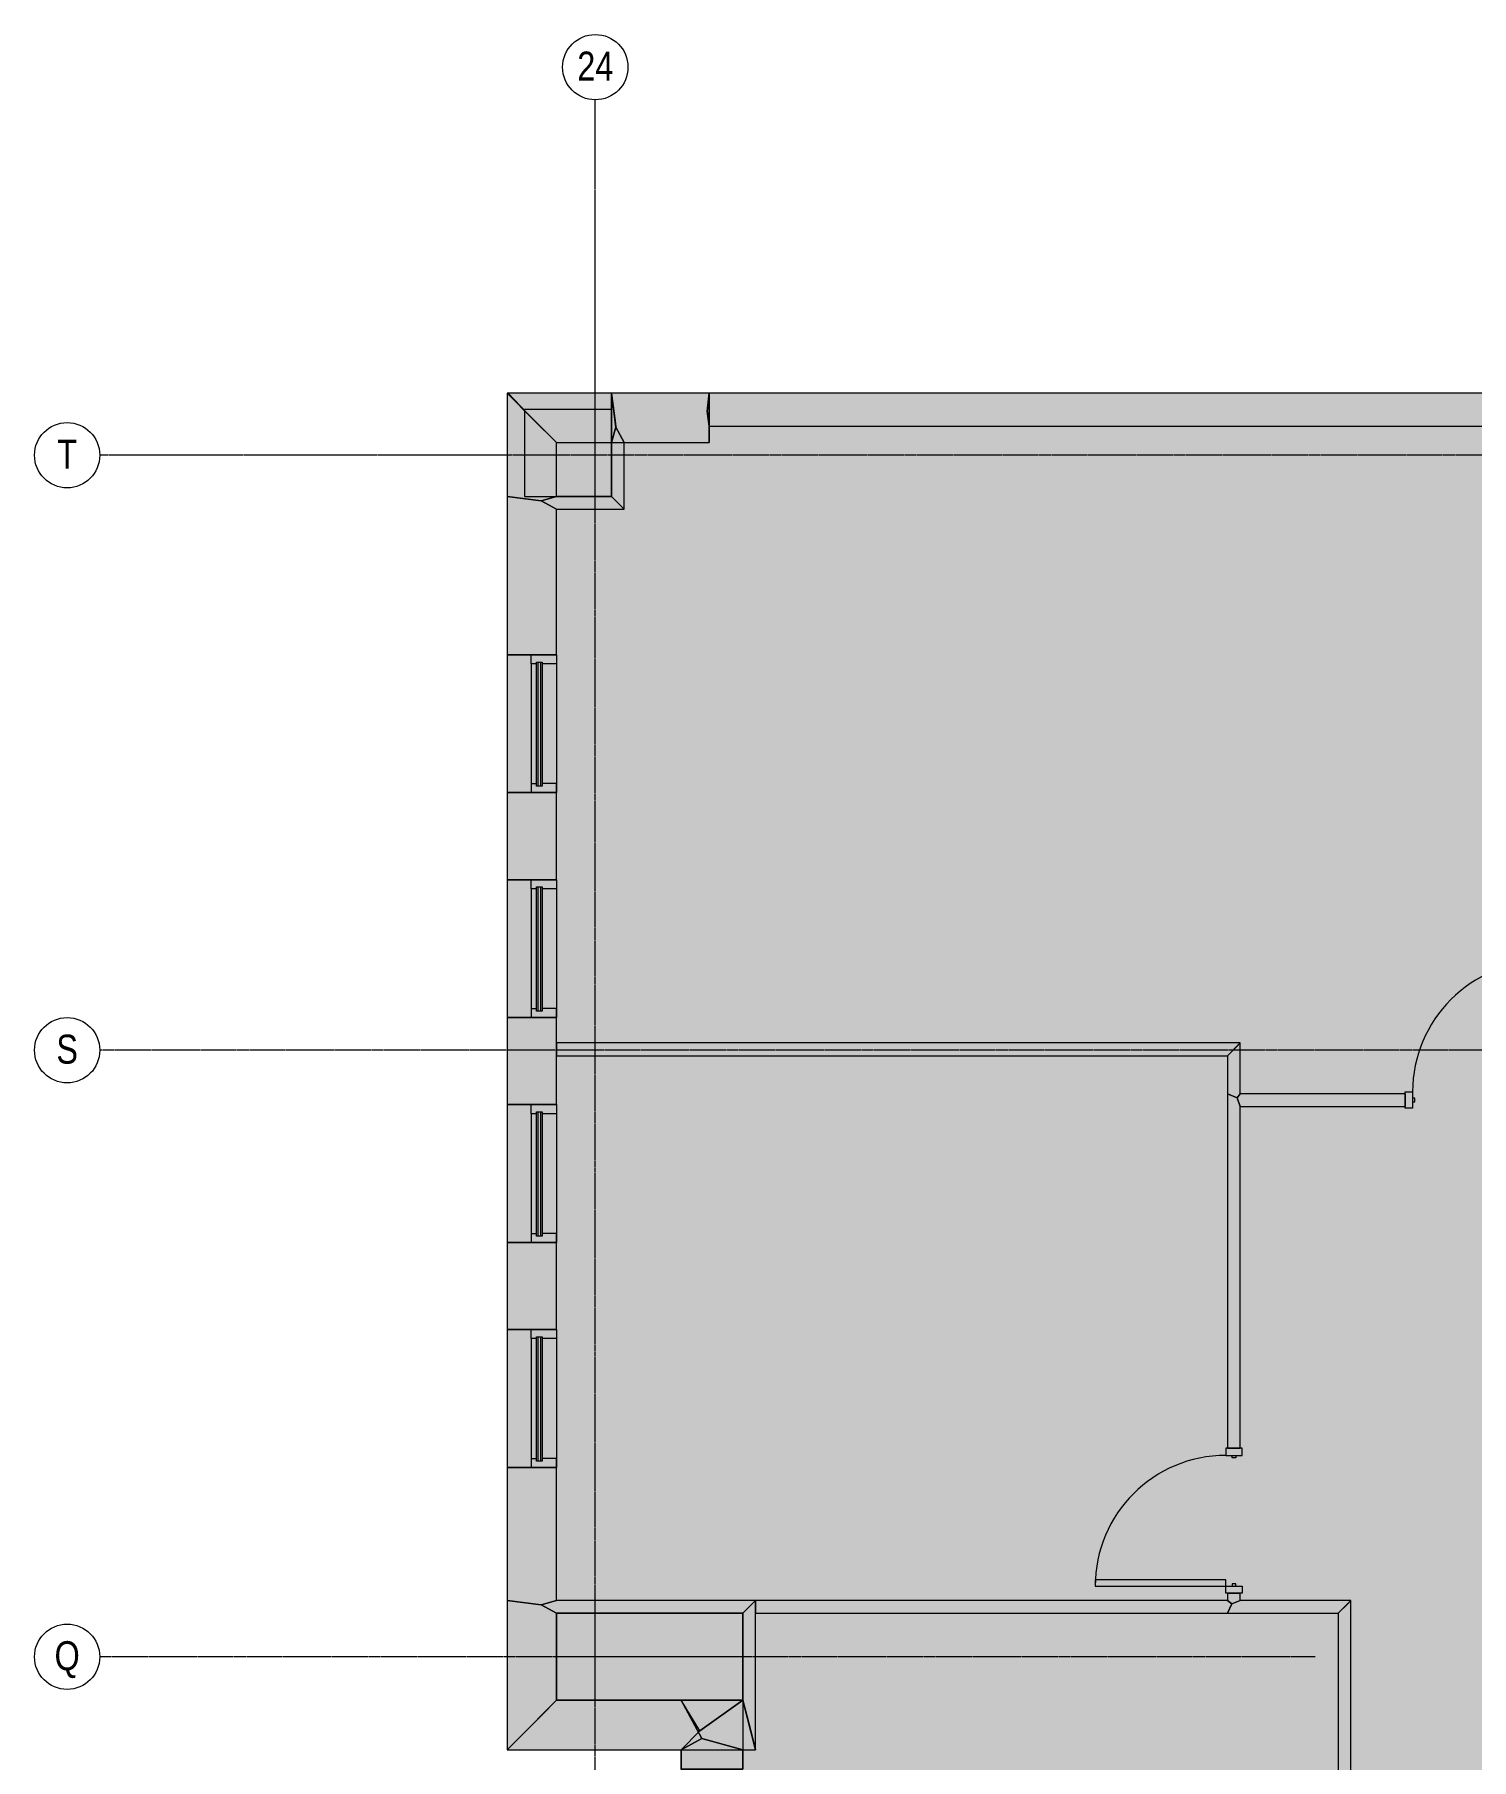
# Model space of a CAD drawing. Header units: inches. Extents: x -4451 to 2809, y -40 to 2719.
# Drawn here: x -3743.6 to -3347.4, y 1883.6 to 2359 of the extents above; entities that cross this region are included whole.
import ezdxf

# ---------------------------------------------------------------- set-up
doc = ezdxf.new("R2010")
doc.units = ezdxf.units.IN
doc.header["$MEASUREMENT"] = 0
doc.linetypes.add('IMPORT-CENTER2', pattern=[1.6875, 1.125, -0.1875, 0.1875, -0.1875])
doc.linetypes.add('IMPORT-CENTER2 _2_', pattern=[1.125, 0.75, -0.125, 0.125, -0.125])
for name, color, linetype, lineweight in [('7th Floor_dwg', 8, 'Continuous', 9), ('A-Bldg-Patt', 7, 'Continuous', 9), ('A-DETL-GENF', 92, 'Continuous', 9), ('A-DETL-THIN', 151, 'Continuous', 9), ('A-Door-Exst', 7, 'Continuous', 9), ('A-Glaz-Bldg', 7, 'Continuous', 9), ('A-Grid', 7, 'IMPORT-CENTER2', 9), ('A-Grid-Iden', 7, 'Continuous', 9), ('A-Wall-Bldg', 7, 'Continuous', 9), ('A-Wall-Exst', 7, 'Continuous', 9), ('A-WALL-PATT', 111, 'Continuous', 18), ('core model_dwg', 8, 'Continuous', 9)]:
    doc.layers.add(name, color=color, linetype=linetype, lineweight=lineweight)
doc.styles.add('Arial', font='arial.ttf', dxfattribs={"width": 0.8, "height": 8})

# ---------------------------------------------------------------- blocks, each defined once
blk = doc.blocks.new('7th Floor_dwg_24_SQ_COLUMN-6970070-Level 07 DEMOLITION PLAN')
at = {"layer": 'A-Bldg-Patt'}
blk.add_hatch(color=256, dxfattribs=at).paths.add_polyline_path([(12, 12), (-12, 12), (-12, -12), (12, -12)], flags=0)
at = {"layer": 'A-Wall-Bldg', "flags": 128}
blk.add_lwpolyline([(-12, -12), (12, -12), (12, 12), (-12, 12)], close=True, dxfattribs=at)
blk = doc.blocks.new('7th Floor_dwg-6970059-Level 07 DEMOLITION PLAN')
at = {"layer": 'A-Bldg-Patt'}
blk.add_hatch(color=256, dxfattribs=at).paths.add_polyline_path([(-3548.29, 1899.9), (-3548.29, 1923.9), (-3599.66, 1923.9), (-3599.66, 1899.9), (-3565.29, 1899.9)], flags=0)
at = {"layer": 'A-Door-Exst', "flags": 128}
for points in [[(-3363.66, 2063.08), (-3365.66, 2063.08), (-3365.66, 2067.58), (-3363.66, 2067.58)], [(-3363.66, 2064.83), (-3363.04, 2064.83), (-3363.04, 2065.83), (-3363.66, 2065.83)], [(-3410.66, 1967.4), (-3410.66, 1969.4), (-3415.16, 1969.4), (-3415.16, 1967.4)], [(-3412.41, 1967.4), (-3412.41, 1966.77), (-3413.41, 1966.77), (-3413.41, 1967.4)], [(-3415.16, 1931.4), (-3415.16, 1933.15), (-3451.16, 1933.15), (-3451.16, 1931.4)], [(-3410.66, 1931.4), (-3410.66, 1929.4), (-3415.16, 1929.4), (-3415.16, 1931.4)], [(-3412.41, 1931.4), (-3412.41, 1932.02), (-3413.41, 1932.02), (-3413.41, 1931.4)]]:
    blk.add_lwpolyline(points, close=True, dxfattribs=at)
at = {"layer": 'A-Door-Exst'}
for centre in [(-3327.66, 2067.58), (-3415.16, 1931.4)]:
    blk.add_arc(centre, 36, 90, 180, dxfattribs=at)
at = {"layer": 'A-Glaz-Bldg'}
for p, q in [((-3613.29, 2188.08), (-3613.29, 2150.08)), ((-3599.66, 2188.08), (-3599.66, 2150.08)), ((-3604.79, 2186.08), (-3604.79, 2151.83)), ((-3604.04, 2186.08), (-3604.04, 2151.83)), ((-3599.66, 2185.58), (-3599.66, 2152.58)), ((-3613.29, 2126.08), (-3613.29, 2088.08)), ((-3599.66, 2126.08), (-3599.66, 2088.08)), ((-3604.79, 2124.08), (-3604.79, 2089.83)), ((-3604.04, 2124.08), (-3604.04, 2089.83)), ((-3599.66, 2123.58), (-3599.66, 2090.58)), ((-3613.29, 2064.08), (-3613.29, 2026.08)), ((-3599.66, 2064.08), (-3599.66, 2026.08)), ((-3604.79, 2062.08), (-3604.79, 2027.83)), ((-3604.04, 2062.08), (-3604.04, 2027.83)), ((-3599.66, 2061.58), (-3599.66, 2028.58)), ((-3613.29, 2002.08), (-3613.29, 1964.08)), ((-3599.66, 2002.08), (-3599.66, 1964.08)), ((-3604.79, 2000.08), (-3604.79, 1965.83)), ((-3604.04, 2000.08), (-3604.04, 1965.83)), ((-3599.66, 1999.58), (-3599.66, 1966.58))]:
    blk.add_line(p, q, dxfattribs=at)
at = {"layer": 'A-Glaz-Bldg', "flags": 128}
for points in [[(-3605.16, 2185.58), (-3606.66, 2185.58), (-3606.66, 2188.08), (-3599.66, 2188.08), (-3599.66, 2185.58), (-3603.66, 2185.58)], [(-3606.66, 2185.58), (-3606.66, 2152.58), (-3605.16, 2152.58)], [(-3606.66, 2152.58), (-3606.66, 2150.08), (-3599.66, 2150.08), (-3599.66, 2152.58), (-3603.66, 2152.58)], [(-3605.16, 2123.58), (-3606.66, 2123.58), (-3606.66, 2126.08), (-3599.66, 2126.08), (-3599.66, 2123.58), (-3603.66, 2123.58)], [(-3606.66, 2123.58), (-3606.66, 2090.58), (-3605.16, 2090.58)], [(-3606.66, 2090.58), (-3606.66, 2088.08), (-3599.66, 2088.08), (-3599.66, 2090.58), (-3603.66, 2090.58)], [(-3605.16, 2061.58), (-3606.66, 2061.58), (-3606.66, 2064.08), (-3599.66, 2064.08), (-3599.66, 2061.58), (-3603.66, 2061.58)], [(-3606.66, 2061.58), (-3606.66, 2028.58), (-3605.16, 2028.58)], [(-3606.66, 2028.58), (-3606.66, 2026.08), (-3599.66, 2026.08), (-3599.66, 2028.58), (-3603.66, 2028.58)], [(-3605.16, 1999.58), (-3606.66, 1999.58), (-3606.66, 2002.08), (-3599.66, 2002.08), (-3599.66, 1999.58), (-3603.66, 1999.58)], [(-3606.66, 1999.58), (-3606.66, 1966.58), (-3605.16, 1966.58)], [(-3606.66, 1966.58), (-3606.66, 1964.08), (-3599.66, 1964.08), (-3599.66, 1966.58), (-3603.66, 1966.58)]]:
    blk.add_lwpolyline(points, dxfattribs=at)
for points in [[(-3603.66, 2186.08), (-3603.66, 2151.83), (-3605.16, 2151.83), (-3605.16, 2186.08)], [(-3603.66, 2124.08), (-3603.66, 2089.83), (-3605.16, 2089.83), (-3605.16, 2124.08)], [(-3603.66, 2062.08), (-3603.66, 2027.83), (-3605.16, 2027.83), (-3605.16, 2062.08)], [(-3603.66, 2000.08), (-3603.66, 1965.83), (-3605.16, 1965.83), (-3605.16, 2000.08)]]:
    blk.add_lwpolyline(points, close=True, dxfattribs=at)
at = {"layer": 'A-Grid'}
for p, q in [((-3588.97, 2255.71), (-3588.97, 2341.04)), ((-3588.97, 2231.71), (-3588.97, 2255.71)), ((-3608.47, 2243.08), (-3725.57, 2243.08)), ((-3584.47, 2243.08), (-3608.47, 2243.08)), ((-3211.97, 2243.08), (-3584.47, 2243.08)), ((-3588.97, 1923.9), (-3588.97, 2231.71)), ((-3211.97, 2079.08), (-3725.57, 2079.08)), ((-3588.97, 1899.9), (-3588.97, 1923.9)), ((-3599.66, 1911.9), (-3725.57, 1911.9)), ((-3548.29, 1911.9), (-3599.66, 1911.9)), ((-3390.54, 1911.9), (-3548.29, 1911.9)), ((-3588.97, 1695.9), (-3588.97, 1899.9))]:
    blk.add_line(p, q, dxfattribs=at)
at = {"layer": 'A-Grid-Iden'}
for centre in [(-3588.97, 2350.04), (-3734.57, 2243.08), (-3734.57, 2079.08), (-3734.57, 1911.9)]:
    blk.add_circle(centre, 9, dxfattribs=at)
at = {"layer": 'A-Wall-Bldg', "flags": 128}
for points in [[(-3187.97, 2251.08), (-2893.27, 2251.08), (-2893.27, 2231.21), (-2876.09, 2231.21), (-2876.09, 2224.71), (-2860.09, 2224.71), (-2860.09, 2234.71), (-2860.09, 2260.21), (-2889.77, 2260.21), (-3557.57, 2260.21), (-3584.47, 2260.21), (-3613.29, 2260.21), (-3613.29, 2231.71)], [(-3613.29, 2231.71), (-3613.29, 2188.08), (-3599.66, 2188.08), (-3599.66, 2228.21), (-3580.99, 2228.21), (-3580.99, 2246.58), (-3557.57, 2246.58), (-3557.57, 2251.08), (-3211.97, 2251.08)], [(-3584.48, 2231.71), (-3599.66, 2231.71), (-3599.66, 2246.58)], [(-3599.66, 2246.58), (-3584.48, 2246.58), (-3584.48, 2231.71)]]:
    blk.add_lwpolyline(points, dxfattribs=at)
for points in [[(-3599.66, 2150.08), (-3613.29, 2150.08), (-3613.29, 2126.08), (-3599.66, 2126.08)], [(-3599.66, 2088.08), (-3613.29, 2088.08), (-3613.29, 2064.08), (-3599.66, 2064.08)], [(-3599.66, 2026.08), (-3613.29, 2026.08), (-3613.29, 2002.08), (-3599.66, 2002.08)], [(-3599.66, 1964.08), (-3613.29, 1964.08), (-3613.29, 1927.4), (-3613.29, 1886.27), (-3565.29, 1886.27), (-3565.29, 1880.9), (-3548.29, 1880.9), (-3548.29, 1886.27), (-3544.79, 1886.27), (-3544.79, 1927.4), (-3599.66, 1927.4)], [(-3599.66, 1923.9), (-3548.29, 1923.9), (-3548.29, 1899.9), (-3565.29, 1899.9), (-3599.66, 1899.9)], [(-3548.29, 1899.9), (-3548.29, 1923.9), (-3599.66, 1923.9), (-3599.66, 1899.9)]]:
    blk.add_lwpolyline(points, close=True, dxfattribs=at)
at = {"layer": 'A-Wall-Exst', "flags": 128}
for points in [[(-3414.66, 1969.4), (-3411.16, 1969.4), (-3411.16, 2063.58), (-3365.66, 2063.58), (-3365.66, 2067.08), (-3411.16, 2067.08), (-3411.16, 2081.08), (-3599.66, 2081.08), (-3599.66, 2077.58), (-3414.66, 2077.58), (-3414.66, 2067.08)], [(-3384.16, 1744.06), (-3380.66, 1744.06), (-3380.66, 1927.4), (-3411.16, 1927.4), (-3411.16, 1929.4), (-3414.66, 1929.4), (-3414.66, 1927.4), (-3544.79, 1927.4), (-3544.79, 1923.9), (-3414.66, 1923.9), (-3384.16, 1923.9)]]:
    blk.add_lwpolyline(points, close=True, dxfattribs=at)
at = {"layer": 'A-WALL-PATT', "color": 7, "lineweight": 9}
for p, q in [((-3613.29, 2260.21), (-3608.47, 2255.39)), ((-3608.47, 2255.39), (-3613.29, 2260.21)), ((-3584.48, 2246.58), (-3584.47, 2246.62)), ((-3584.47, 2246.62), (-3584.48, 2246.58)), ((-3599.66, 2150.08), (-3613.29, 2150.08)), ((-3599.66, 2126.08), (-3613.29, 2126.08)), ((-3599.66, 2088.08), (-3613.29, 2088.08)), ((-3599.66, 2081.08), (-3599.66, 2077.58)), ((-3599.66, 2064.08), (-3613.29, 2064.08)), ((-3599.66, 2026.08), (-3613.29, 2026.08)), ((-3599.66, 2002.08), (-3613.29, 2002.08))]:
    blk.add_line(p, q, dxfattribs=at)
at = {"layer": 'A-WALL-PATT', "color": 7, "lineweight": 9, "flags": 128}
for points in [[(-3584.47, 2260.21), (-3583.34, 2251.08), (-3583.31, 2250.83), (-3580.98, 2246.58), (-3583.31, 2250.83), (-3584.47, 2246.62)], [(-3584.47, 2246.62), (-3583.31, 2250.83), (-3584.47, 2260.21)], [(-3557.57, 2251.08), (-3557.57, 2253.83), (-3557.57, 2260.21), (-3557.57, 2251.08), (-3557.57, 2250.83), (-3557.57, 2246.58)], [(-3599.66, 2188.08), (-3603.91, 2188.08), (-3613.29, 2188.08)], [(-3365.66, 2067.08), (-3365.66, 2065.92), (-3365.66, 2063.58)], [(-3414.66, 1969.4), (-3412.04, 1969.4), (-3411.16, 1969.4)], [(-3599.66, 1964.08), (-3603.91, 1964.08), (-3613.29, 1964.08)], [(-3544.79, 1927.4), (-3544.79, 1926.52), (-3544.79, 1923.9)], [(-3414.66, 1929.4), (-3413.5, 1929.4), (-3411.16, 1929.4)]]:
    blk.add_lwpolyline(points, dxfattribs=at)
for points in [[(-3608.47, 2255.39), (-3603.91, 2250.83), (-3599.66, 2246.58), (-3603.91, 2250.83)], [(-3613.29, 2231.71), (-3603.91, 2230.54), (-3599.66, 2228.21), (-3603.91, 2230.54), (-3599.66, 2231.71), (-3603.91, 2230.54)], [(-3584.49, 2231.71), (-3583.32, 2230.54), (-3580.99, 2228.21), (-3583.32, 2230.54)], [(-3411.16, 2081.08), (-3414.66, 2077.58), (-3412.04, 2080.21)], [(-3411.16, 2063.58), (-3412.04, 2065.92), (-3411.16, 2067.08), (-3412.04, 2065.92), (-3414.66, 2067.08), (-3412.04, 2065.92)], [(-3613.29, 1927.4), (-3603.91, 1926.23), (-3599.66, 1923.9), (-3603.91, 1926.23), (-3599.66, 1927.4), (-3603.91, 1926.23)], [(-3544.79, 1927.4), (-3545.96, 1926.23), (-3548.29, 1923.9)], [(-3414.66, 1923.9), (-3413.5, 1926.52), (-3414.66, 1927.4), (-3413.5, 1926.52), (-3411.16, 1927.4), (-3413.5, 1926.52)], [(-3380.66, 1927.4), (-3381.54, 1926.52), (-3384.16, 1923.9)], [(-3613.29, 1886.27), (-3603.91, 1895.65), (-3599.66, 1899.9), (-3610.16, 1889.4)], [(-3565.29, 1886.27), (-3559.62, 1889.4), (-3548.29, 1886.27), (-3559.62, 1889.4), (-3565.29, 1899.9), (-3559.62, 1889.4)], [(-3544.79, 1886.27), (-3548.29, 1899.9), (-3545.59, 1889.4)]]:
    blk.add_lwpolyline(points, close=True, dxfattribs=at)
at = {"rotation": 180}
blk.add_blockref('7th Floor_dwg_24_SQ_COLUMN-6970070-Level 07 DEMOLITION PLAN', (-3596.47, 2243.71), dxfattribs=at)
at = {"layer": 'A-Grid-Iden', "char_height": 8, "attachment_point": 2, "line_spacing_factor": 0.941778, "style": 'Arial'}
for s, insert, width in [('24', (-3588.97, 2354.34), 11.7526), ('T', (-3734.57, 2247.38), 6.4639), ('S', (-3734.57, 2083.38), 7.0516), ('Q', (-3734.57, 1916.19), 8.2268)]:
    blk.add_mtext(s, dxfattribs=dict(at, insert=insert, width=width))
blk = doc.blocks.new('core model_dwg_24_SQ_COLUMN-6996769-Level 07 DEMOLITION PLAN')
at = {"layer": 'A-Wall-Bldg', "flags": 128}
blk.add_lwpolyline([(-12, -12), (12, -12), (12, 12), (-12, 12)], close=True, dxfattribs=at)
blk = doc.blocks.new('core model_dwg_1300 Eye - 5th Floor-6996771-Level 07 DEMOLITION PLAN')
at = {"layer": 'A-Glaz-Bldg'}
for p, q in [((-3613.29, 2188.08), (-3613.29, 2150.08)), ((-3599.66, 2188.08), (-3599.66, 2150.08)), ((-3604.79, 2186.08), (-3604.79, 2151.83)), ((-3604.04, 2186.08), (-3604.04, 2151.83)), ((-3599.66, 2185.58), (-3599.66, 2152.58)), ((-3613.29, 2126.08), (-3613.29, 2088.08)), ((-3599.66, 2126.08), (-3599.66, 2088.08)), ((-3604.79, 2124.08), (-3604.79, 2089.83)), ((-3604.04, 2124.08), (-3604.04, 2089.83)), ((-3599.66, 2123.58), (-3599.66, 2090.58)), ((-3613.29, 2064.08), (-3613.29, 2026.08)), ((-3599.66, 2064.08), (-3599.66, 2026.08)), ((-3604.79, 2062.08), (-3604.79, 2027.83)), ((-3604.04, 2062.08), (-3604.04, 2027.83)), ((-3599.66, 2061.58), (-3599.66, 2028.58)), ((-3613.29, 2002.08), (-3613.29, 1964.08)), ((-3599.66, 2002.08), (-3599.66, 1964.08)), ((-3604.79, 2000.08), (-3604.79, 1965.83)), ((-3604.04, 2000.08), (-3604.04, 1965.83)), ((-3599.66, 1999.58), (-3599.66, 1966.58))]:
    blk.add_line(p, q, dxfattribs=at)
at = {"layer": 'A-Glaz-Bldg', "flags": 128}
for points in [[(-3605.16, 2185.58), (-3606.66, 2185.58), (-3606.66, 2188.08), (-3599.66, 2188.08), (-3599.66, 2185.58), (-3603.66, 2185.58)], [(-3606.66, 2185.58), (-3606.66, 2152.58), (-3605.16, 2152.58)], [(-3606.66, 2152.58), (-3606.66, 2150.08), (-3599.66, 2150.08), (-3599.66, 2152.58), (-3603.66, 2152.58)], [(-3605.16, 2123.58), (-3606.66, 2123.58), (-3606.66, 2126.08), (-3599.66, 2126.08), (-3599.66, 2123.58), (-3603.66, 2123.58)], [(-3606.66, 2123.58), (-3606.66, 2090.58), (-3605.16, 2090.58)], [(-3606.66, 2090.58), (-3606.66, 2088.08), (-3599.66, 2088.08), (-3599.66, 2090.58), (-3603.66, 2090.58)], [(-3605.16, 2061.58), (-3606.66, 2061.58), (-3606.66, 2064.08), (-3599.66, 2064.08), (-3599.66, 2061.58), (-3603.66, 2061.58)], [(-3606.66, 2061.58), (-3606.66, 2028.58), (-3605.16, 2028.58)], [(-3606.66, 2028.58), (-3606.66, 2026.08), (-3599.66, 2026.08), (-3599.66, 2028.58), (-3603.66, 2028.58)], [(-3605.16, 1999.58), (-3606.66, 1999.58), (-3606.66, 2002.08), (-3599.66, 2002.08), (-3599.66, 1999.58), (-3603.66, 1999.58)], [(-3606.66, 1999.58), (-3606.66, 1966.58), (-3605.16, 1966.58)], [(-3606.66, 1966.58), (-3606.66, 1964.08), (-3599.66, 1964.08), (-3599.66, 1966.58), (-3603.66, 1966.58)]]:
    blk.add_lwpolyline(points, dxfattribs=at)
for points in [[(-3603.66, 2186.08), (-3603.66, 2151.83), (-3605.16, 2151.83), (-3605.16, 2186.08)], [(-3603.66, 2124.08), (-3603.66, 2089.83), (-3605.16, 2089.83), (-3605.16, 2124.08)], [(-3603.66, 2062.08), (-3603.66, 2027.83), (-3605.16, 2027.83), (-3605.16, 2062.08)], [(-3603.66, 2000.08), (-3603.66, 1965.83), (-3605.16, 1965.83), (-3605.16, 2000.08)]]:
    blk.add_lwpolyline(points, close=True, dxfattribs=at)
at = {"layer": 'A-Grid', "linetype": 'IMPORT-CENTER2 _2_'}
for p, q in [((-3588.97, 255.74), (-3588.97, 2341.04)), ((89.38, 2243.08), (-3725.57, 2243.08)), ((-3211.97, 2079.08), (-3725.57, 2079.08)), ((-3390.54, 1911.9), (-3725.57, 1911.9))]:
    blk.add_line(p, q, dxfattribs=at)
at = {"layer": 'A-Grid-Iden'}
for centre in [(-3588.97, 2350.04), (-3734.57, 2243.08), (-3734.57, 2079.08), (-3734.57, 1911.9)]:
    blk.add_circle(centre, 9, dxfattribs=at)
at = {"layer": 'A-Wall-Bldg', "flags": 128}
for points in [[(-3613.29, 2260.21), (-3613.29, 2231.71), (-3613.29, 2188.08), (-3599.66, 2188.08), (-3599.66, 2228.21), (-3580.99, 2228.21), (-3580.99, 2246.58)], [(-2876.09, 2234.71), (-2889.77, 2234.71), (-2889.77, 2251.08), (-2876.09, 2251.08), (-2876.09, 2234.71), (-2876.09, 2224.71), (-2860.09, 2224.71), (-2860.09, 2234.71), (-2860.09, 2260.21), (-2889.77, 2260.21), (-3557.57, 2260.21), (-3584.47, 2260.21), (-3612.97, 2260.21)], [(-3584.48, 2246.58), (-3584.48, 2231.71), (-3599.66, 2231.71), (-3599.66, 2246.58), (-3584.47, 2246.58), (-3557.57, 2246.58), (-3557.57, 2251.08), (-2893.27, 2251.08), (-2893.27, 2231.21), (-2876.09, 2231.21)], [(-3565.29, 1899.9), (-3548.29, 1899.9), (-3548.29, 1880.9), (-3565.29, 1880.9), (-3565.29, 1886.27), (-3544.79, 1886.27), (-3544.79, 1927.4), (-3599.66, 1927.4), (-3599.66, 1964.08), (-3613.29, 1964.08), (-3613.29, 1927.4), (-3613.29, 1886.27), (-3565.29, 1886.27)]]:
    blk.add_lwpolyline(points, dxfattribs=at)
for points in [[(-3599.66, 2150.08), (-3613.29, 2150.08), (-3613.29, 2126.08), (-3599.66, 2126.08)], [(-3599.66, 2088.08), (-3613.29, 2088.08), (-3613.29, 2064.08), (-3599.66, 2064.08)], [(-3599.66, 2026.08), (-3613.29, 2026.08), (-3613.29, 2002.08), (-3599.66, 2002.08)], [(-3599.66, 1923.9), (-3548.29, 1923.9), (-3548.29, 1899.9), (-3599.66, 1899.9)], [(-3548.29, 1899.9), (-3548.29, 1923.9), (-3599.66, 1923.9), (-3599.66, 1899.9)]]:
    blk.add_lwpolyline(points, close=True, dxfattribs=at)
at = {"layer": 'A-WALL-PATT', "color": 7, "lineweight": 9}
for p, q in [((-3613.29, 2150.08), (-3599.66, 2150.08)), ((-3599.66, 2126.08), (-3613.29, 2126.08)), ((-3613.29, 2088.08), (-3599.66, 2088.08)), ((-3599.66, 2064.08), (-3613.29, 2064.08)), ((-3613.29, 2026.08), (-3599.66, 2026.08)), ((-3599.66, 2002.08), (-3613.29, 2002.08))]:
    blk.add_line(p, q, dxfattribs=at)
at = {"layer": 'A-WALL-PATT', "color": 7, "lineweight": 9, "flags": 128}
for points in [[(-3613.29, 2260.21), (-3606.1, 2252.93), (-3603.91, 2250.77), (-3599.66, 2246.58), (-3606.1, 2252.93), (-3612.97, 2260.21)], [(-3557.57, 2251.08), (-3557.94, 2253.83), (-3558.13, 2255.2), (-3557.57, 2260.21), (-3558.13, 2255.2), (-3557.57, 2251.08), (-3557.57, 2246.58)], [(-3584.48, 2246.58), (-3583.31, 2250.83), (-3580.98, 2246.58)], [(-3599.66, 2188.08), (-3603.91, 2188.08), (-3613.29, 2188.08)], [(-3613.29, 1964.08), (-3603.91, 1964.08), (-3599.66, 1964.08)], [(-3565.29, 1886.27), (-3560.19, 1891.49), (-3548.29, 1899.9), (-3560.19, 1891.49), (-3565.29, 1886.27), (-3560.19, 1891.49), (-3565.29, 1899.9)]]:
    blk.add_lwpolyline(points, dxfattribs=at)
for points in [[(-3584.47, 2252.93), (-3584.47, 2246.58), (-3584.47, 2251.08), (-3584.47, 2255.2), (-3584.47, 2260.21)], [(-3603.91, 2230.54), (-3599.66, 2228.21), (-3603.91, 2230.54), (-3599.66, 2231.71), (-3603.91, 2230.54), (-3606.1, 2230.82), (-3613.29, 2231.71)], [(-3583.32, 2230.54), (-3580.99, 2228.21), (-3583.32, 2230.54), (-3584.49, 2231.71)], [(-3603.91, 1926.23), (-3599.66, 1923.9), (-3603.91, 1926.23), (-3599.66, 1927.4), (-3603.91, 1926.23), (-3613.29, 1927.4)], [(-3545.96, 1926.23), (-3548.29, 1923.9), (-3544.79, 1927.4)], [(-3613.29, 1886.27), (-3608.07, 1891.49), (-3599.66, 1899.9), (-3603.91, 1895.65)], [(-3548.29, 1899.9), (-3546.13, 1891.49), (-3544.79, 1886.27)]]:
    blk.add_lwpolyline(points, close=True, dxfattribs=at)
at = {"rotation": 180}
blk.add_blockref('core model_dwg_24_SQ_COLUMN-6996769-Level 07 DEMOLITION PLAN', (-3596.47, 2243.71), dxfattribs=at)
at = {"layer": 'A-Grid-Iden', "char_height": 8, "attachment_point": 2, "line_spacing_factor": 0.941778, "style": 'Arial'}
for s, insert, width in [('24', (-3588.97, 2354.34), 11.7526), ('T', (-3734.57, 2247.38), 6.4639), ('S', (-3734.57, 2083.38), 7.0516), ('Q', (-3734.57, 1916.19), 8.2268)]:
    blk.add_mtext(s, dxfattribs=dict(at, insert=insert, width=width))
blk = doc.blocks.new('core model_dwg-6996768-Level 07 DEMOLITION PLAN')
blk.add_blockref('core model_dwg_1300 Eye - 5th Floor-6996771-Level 07 DEMOLITION PLAN', (0, 0))

msp = doc.modelspace()

# ---------------------------------------------------------------- hatches: boundary and pattern name
at = {"layer": 'A-DETL-GENF'}
h = msp.add_hatch(color=9, dxfattribs=at)
h.paths.add_polyline_path([(-46.99, 364.9), (17.53, 364.9), (17.53, 682.08), (1.53, 682.08), (1.53, 699.9), (-11.09, 699.9), (-11.09, 723.9), (1.53, 723.9), (1.53, 741.71), (17.53, 741.71), (17.53, 1043.71), (-295.09, 1043.71), (-295.09, 1026.58), (-295.24, 1026.23), (-295.59, 1026.08), (-336.59, 1026.08), (-336.59, 1010.58), (-367.41, 1010.58), (-367.41, 1041.58), (-352.09, 1041.58), (-352.09, 1083.08), (-334.47, 1083.08), (-334.47, 1325.08), (-350.47, 1325.08), (-350.47, 1342.9), (-363.09, 1342.9), (-363.09, 1366.9), (-350.47, 1366.9), (-350.47, 1384.71), (-334.47, 1384.71), (-334.47, 1685.08), (-350.47, 1685.08), (-350.47, 1702.9), (-363.09, 1702.9), (-363.09, 1726.9), (-350.47, 1726.9), (-350.47, 1744.71), (-334.47, 1744.71), (-334.47, 2045.08), (-350.47, 2045.08), (-350.47, 2067.08), (-364.09, 2067.08), (-364.09, 2080.71), (-387.53, 2080.71), (-387.53, 2096.71), (-687.9, 2096.71), (-687.9, 1934.23), (-653.72, 1934.23), (-653.72, 1008.9), (-717.72, 1008.9), (-717.72, 1012.9), (-657.72, 1012.9), (-657.72, 1930.23), (-691.9, 1930.23), (-691.9, 2080.71), (-705.72, 2080.71), (-705.72, 2068.08), (-729.72, 2068.08), (-729.72, 2080.71), (-747.53, 2080.71), (-747.53, 2096.71), (-1047.9, 2096.71), (-1047.9, 2080.71), (-1065.72, 2080.71), (-1065.72, 2068.08), (-1089.72, 2068.08), (-1089.72, 2080.71), (-1107.53, 2080.71), (-1107.53, 2096.71), (-1414.47, 2096.71), (-1414.47, 2080.71), (-1437.9, 2080.71), (-1437.9, 2061.08), (-1467.53, 2061.08), (-1467.53, 1854.9), (-2127.9, 1854.9), (-2127.9, 2061.08), (-2157.53, 2061.08), (-2157.53, 2080.71), (-2180.97, 2080.71), (-2180.97, 2096.71), (-2487.9, 2096.71), (-2487.9, 2080.71), (-2505.72, 2080.71), (-2505.72, 2068.08), (-2529.72, 2068.08), (-2529.72, 2080.71), (-2547.53, 2080.71), (-2547.53, 2096.71), (-2860.09, 2096.71), (-2860.09, 2260.21), (-3613.29, 2260.21), (-3613.29, 1886.27), (-3565.29, 1886.27), (-3565.29, 1702.15), (-3538.29, 1702.15), (-3538.29, 1641.65), (-3565.29, 1641.65), (-3565.29, 1462.15), (-3538.29, 1462.15), (-3538.29, 1401.65), (-3565.29, 1401.65), (-3565.29, 1222.15), (-3538.29, 1222.15), (-3538.29, 1161.65), (-3565.29, 1161.65), (-3565.29, 982.15), (-3538.29, 982.15), (-3538.29, 921.65), (-3565.29, 921.65), (-3565.29, 737.52), (-3613.29, 737.52), (-3613.29, 364.9), (-3212.09, 364.9), (-3212.09, 412.9), (-3027.97, 412.9), (-3027.97, 439.9), (-2967.47, 439.9), (-2967.47, 412.9), (-2787.97, 412.9), (-2787.97, 439.9), (-2727.47, 439.9), (-2727.47, 412.9), (-2547.97, 412.9), (-2547.97, 439.9), (-2487.47, 439.9), (-2487.47, 412.9), (-2307.97, 412.9), (-2307.97, 439.9), (-2247.47, 439.9), (-2247.47, 412.9), (-2067.97, 412.9), (-2067.97, 439.9), (-2007.47, 439.9), (-2007.47, 412.9), (-1827.97, 412.9), (-1827.97, 439.9), (-1767.47, 439.9), (-1767.47, 412.9), (-1587.97, 412.9), (-1587.97, 439.9), (-1527.47, 439.9), (-1527.47, 412.9), (-1347.97, 412.9), (-1347.97, 439.9), (-1287.47, 439.9), (-1287.47, 412.9), (-1107.97, 412.9), (-1107.97, 439.9), (-1047.47, 439.9), (-1047.47, 412.9), (-867.97, 412.9), (-867.97, 439.9), (-807.47, 439.9), (-807.47, 412.9), (-627.97, 412.9), (-627.97, 439.9), (-567.47, 439.9), (-567.47, 412.9), (-383.34, 412.9), (-383.34, 364.9), (-48.49, 364.9)], flags=0)
h.paths.add_polyline_path([(-3584.77, 369.4), (-3608.77, 369.4), (-3608.77, 393.4), (-3584.77, 393.4), (-3584.77, 378.52)], flags=0)
h.paths.add_polyline_path([(-10.97, 376.27), (-10.97, 400.27), (13.03, 400.27), (13.03, 376.27)], flags=0)
h.paths.add_polyline_path([(-345.72, 378.52), (-369.72, 378.52), (-369.72, 429.9), (-345.72, 429.9), (-345.72, 408.39)], flags=0)
h.paths.add_polyline_path([(-3249.72, 378.52), (-3249.72, 429.9), (-3225.72, 429.9), (-3225.72, 378.52)], flags=0)
h.paths.add_polyline_path([(-3599.66, 699.9), (-3599.66, 723.9), (-3548.29, 723.9), (-3548.29, 699.9), (-3570.14, 699.9)], flags=0)
h.paths.add_polyline_path([(-345.72, 778.9), (-369.72, 778.9), (-369.72, 802.9), (-345.72, 802.9)], flags=0)
h.paths.add_polyline_path([(-1799.72, 778.9), (-1809.72, 778.9), (-1809.72, 802.9), (-1785.72, 802.9), (-1785.72, 778.9), (-1795.72, 778.9)], flags=0)
h.paths.add_polyline_path([(-1569.72, 778.9), (-1569.72, 802.9), (-1545.72, 802.9), (-1545.72, 778.9)], flags=0)
h.paths.add_polyline_path([(-2517.72, 778.9), (-2541.72, 778.9), (-2541.72, 802.9), (-2517.72, 802.9)], flags=0)
h.paths.add_polyline_path([(-2877.72, 778.9), (-2877.72, 802.9), (-2853.72, 802.9), (-2853.72, 778.9)], flags=0)
h.paths.add_polyline_path([(-2049.72, 778.9), (-2049.72, 802.9), (-2025.72, 802.9), (-2025.72, 778.9)], flags=0)
h.paths.add_polyline_path([(-741.72, 778.9), (-741.72, 802.9), (-717.72, 802.9), (-717.72, 778.9)], flags=0)
h.paths.add_polyline_path([(-1321.72, 778.9), (-1321.72, 802.9), (-1297.72, 802.9), (-1297.72, 778.9)], flags=0)
h.paths.add_polyline_path([(-2297.72, 778.9), (-2297.72, 802.9), (-2273.72, 802.9), (-2273.72, 778.9)], flags=0)
h.paths.add_polyline_path([(-1053.72, 778.9), (-1077.72, 778.9), (-1077.72, 802.9), (-1053.72, 802.9)], flags=0)
h.paths.add_polyline_path([(-3211.97, 778.9), (-3211.97, 802.9), (-3187.97, 802.9), (-3187.97, 778.9)], flags=0)
h.paths.add_polyline_path([(-2541.72, 941.4), (-2877.72, 941.4), (-2877.72, 1015.27), (-2878.47, 1015.27), (-2878.47, 1016.77), (-2876.97, 1016.77), (-2876.97, 1017.27), (-2875.47, 1017.27), (-2875.47, 1016.77), (-2873.47, 1016.77), (-2873.47, 1015.27), (-2874.22, 1015.27), (-2874.22, 1012.9), (-2850.22, 1012.9), (-2850.22, 988.9), (-2874.22, 988.9), (-2874.22, 944.9), (-2748.22, 944.9), (-2748.22, 1072.9), (-2874.22, 1072.9), (-2874.22, 1054.52), (-2873.47, 1054.52), (-2873.47, 1053.02), (-2875.47, 1053.02), (-2875.47, 1052.52), (-2876.97, 1052.52), (-2876.97, 1053.02), (-2878.47, 1053.02), (-2878.47, 1054.52), (-2877.72, 1054.52), (-2877.72, 1080.9), (-2517.72, 1080.9), (-2517.72, 941.4), (-2529.72, 941.4)], flags=0)
h.paths.add_polyline_path([(-2541.72, 944.9), (-2529.72, 944.9), (-2529.72, 967.9), (-2532.47, 967.9), (-2532.47, 972.4), (-2735.97, 972.4), (-2735.97, 945.15), (-2736.22, 945.15), (-2736.22, 944.9), (-2735.97, 944.9)], flags=0)
h.paths.add_polyline_path([(-847.22, 945.15), (-859.47, 945.15), (-859.47, 981.15), (-847.22, 981.15), (-847.22, 955.77)], flags=0)
h.paths.add_polyline_path([(-1075.22, 967.9), (-1075.22, 1003.9), (-1062.97, 1003.9), (-1062.97, 967.9)], flags=0)
h.paths.add_polyline_path([(-2532.47, 975.9), (-2532.47, 1003.9), (-2529.72, 1003.9), (-2529.72, 1042.4), (-2532.47, 1042.4), (-2532.47, 1072.9), (-2735.97, 1072.9), (-2735.97, 1036.9), (-2736.22, 1036.9), (-2736.22, 981.15), (-2735.97, 981.15), (-2735.97, 975.9), (-2693.6, 975.9)], flags=0)
h.paths.add_polyline_path([(-745.22, 988.9), (-745.22, 1012.9), (-721.22, 1012.9), (-721.22, 988.9)], flags=0)
h.paths.add_polyline_path([(-1321.72, 1012.9), (-1321.72, 1018.9), (-1329.72, 1018.9), (-1329.72, 1038.9), (-1545.72, 1038.9), (-1545.72, 1018.9), (-1569.72, 1018.9), (-1569.72, 1038.9), (-1785.72, 1038.9), (-1785.72, 1018.9), (-1809.72, 1018.9), (-1809.72, 1042.9), (-1799.72, 1042.9), (-1799.72, 1402.9), (-1809.72, 1402.9), (-1809.72, 1426.9), (-1799.72, 1426.9), (-1799.72, 1790.9), (-1795.72, 1790.9), (-1795.72, 1426.9), (-1785.72, 1426.9), (-1785.72, 1402.9), (-1795.72, 1402.9), (-1795.72, 1042.9), (-1141.72, 1042.9), (-1141.72, 1119.4), (-1137.72, 1119.4), (-1137.72, 1038.9), (-1305.72, 1038.9), (-1305.72, 1036.9), (-1297.72, 1036.9), (-1297.72, 1012.9), (-1305.72, 1012.9)], flags=0)
h.paths.add_polyline_path([(-1.41, 1013.9), (-10.97, 1013.9), (-10.97, 1037.9), (13.03, 1037.9), (13.03, 1013.9), (1.53, 1013.9)], flags=0)
h.paths.add_polyline_path([(-2289.72, 1018.9), (-2289.72, 1042.9), (-2265.72, 1042.9), (-2265.72, 1018.9), (-2273.72, 1018.9)], flags=0)
h.paths.add_polyline_path([(-2049.72, 1018.9), (-2049.72, 1042.9), (-2025.72, 1042.9), (-2025.72, 1018.9)], flags=0)
h.paths.add_polyline_path([(-3187.97, 1018.9), (-3211.97, 1018.9), (-3211.97, 1042.9), (-3187.97, 1042.9)], flags=0)
h.paths.add_polyline_path([(-859.47, 1036.9), (-859.47, 1072.9), (-847.22, 1072.9), (-847.22, 1036.9)], flags=0)
h.paths.add_polyline_path([(-1075.22, 1042.4), (-1075.22, 1078.4), (-1062.97, 1078.4), (-1062.97, 1042.4)], flags=0)
h.paths.add_polyline_path([(-1141.72, 1182.4), (-1141.72, 1457.9), (-1137.72, 1457.9), (-1137.72, 1182.4)], flags=0)
h.paths.add_polyline_path([(-823.98, 1220.9), (-1077.72, 1220.9), (-1077.72, 1353.94), (-1078.47, 1353.94), (-1078.47, 1355.44), (-1076.97, 1355.44), (-1076.97, 1355.94), (-1075.47, 1355.94), (-1075.47, 1355.44), (-1068.97, 1355.44), (-1068.97, 1353.94), (-1069.72, 1353.94), (-1069.72, 1325.9), (-987.72, 1325.9), (-987.72, 1403.82), (-994.28, 1403.82), (-994.28, 1403.07), (-995.78, 1403.07), (-995.78, 1404.57), (-996.28, 1404.57), (-996.28, 1406.57), (-995.78, 1406.57), (-995.78, 1408.07), (-994.28, 1408.07), (-994.28, 1407.32), (-987.72, 1407.32), (-987.72, 1429.9), (-1051.22, 1429.9), (-1051.22, 1407.32), (-1045.65, 1407.32), (-1045.65, 1408.07), (-1044.15, 1408.07), (-1044.15, 1406.57), (-1043.65, 1406.57), (-1043.65, 1404.57), (-1044.15, 1404.57), (-1044.15, 1403.07), (-1045.65, 1403.07), (-1045.65, 1403.82), (-1069.72, 1403.82), (-1069.72, 1393.19), (-1068.97, 1393.19), (-1068.97, 1391.69), (-1075.47, 1391.69), (-1075.47, 1391.19), (-1076.97, 1391.19), (-1076.97, 1391.69), (-1078.47, 1391.69), (-1078.47, 1393.19), (-1077.72, 1393.19), (-1077.72, 1478.27), (-1078.47, 1478.27), (-1078.47, 1479.77), (-1071.97, 1479.77), (-1071.97, 1480.27), (-1070.47, 1480.27), (-1070.47, 1479.77), (-1068.97, 1479.77), (-1068.97, 1478.27), (-1069.72, 1478.27), (-1069.72, 1433.4), (-901.83, 1433.4), (-901.83, 1521.9), (-1069.72, 1521.9), (-1069.72, 1517.52), (-1068.97, 1517.52), (-1068.97, 1516.02), (-1070.47, 1516.02), (-1070.47, 1515.52), (-1071.97, 1515.52), (-1071.97, 1516.02), (-1078.47, 1516.02), (-1078.47, 1517.52), (-1077.72, 1517.52), (-1077.72, 1577.4), (-1078.08, 1577.4), (-1078.08, 1708.15), (-1077.72, 1708.15), (-1077.72, 1762.15), (-1069.72, 1762.15), (-1069.72, 1744.15), (-1062.97, 1744.15), (-1062.97, 1708.15), (-732.47, 1708.15), (-732.47, 1744.15), (-720.22, 1744.15), (-720.22, 1708.15), (-717.72, 1708.15), (-717.72, 1696.15), (-714.97, 1696.15), (-714.97, 1692.27), (-714.22, 1692.27), (-714.22, 1690.77), (-717.72, 1690.77), (-717.72, 1654.52), (-714.22, 1654.52), (-714.22, 1653.02), (-714.97, 1653.02), (-714.97, 1613.77), (-714.22, 1613.77), (-714.22, 1612.27), (-717.72, 1612.27), (-717.72, 1576.02), (-714.22, 1576.02), (-714.22, 1574.52), (-714.97, 1574.52), (-714.97, 1536.9), (-717.72, 1536.9), (-717.72, 1429.9), (-733.72, 1429.9), (-733.72, 1387.9), (-717.72, 1387.9), (-717.72, 1380.77), (-716.97, 1380.77), (-716.97, 1379.27), (-718.47, 1379.27), (-718.47, 1378.77), (-719.97, 1378.77), (-719.97, 1379.27), (-721.97, 1379.27), (-721.97, 1380.77), (-721.22, 1380.77), (-721.22, 1384.4), (-752.72, 1384.4), (-752.72, 1348.4), (-721.22, 1348.4), (-721.22, 1352.9), (-717.72, 1352.9), (-717.72, 1272.52), (-716.97, 1272.52), (-716.97, 1271.02), (-718.97, 1271.02), (-718.97, 1270.52), (-720.47, 1270.52), (-720.47, 1271.02), (-721.97, 1271.02), (-721.97, 1272.52), (-721.22, 1272.52), (-721.22, 1275.15), (-756.22, 1275.15), (-756.22, 1420.4), (-847.22, 1420.4), (-847.22, 1228.9), (-721.22, 1228.9), (-721.22, 1233.27), (-721.97, 1233.27), (-721.97, 1234.77), (-720.47, 1234.77), (-720.47, 1235.27), (-718.97, 1235.27), (-718.97, 1234.77), (-716.97, 1234.77), (-716.97, 1233.27), (-717.72, 1233.27), (-717.72, 1220.9), (-795.28, 1220.9)], flags=0)
h.paths.add_polyline_path([(-2525.72, 1220.9), (-2877.72, 1220.9), (-2877.72, 1234.27), (-2878.47, 1234.27), (-2878.47, 1235.77), (-2876.47, 1235.77), (-2876.47, 1236.27), (-2874.97, 1236.27), (-2874.97, 1235.77), (-2873.47, 1235.77), (-2873.47, 1234.27), (-2874.22, 1234.27), (-2874.22, 1228.9), (-2748.22, 1228.9), (-2748.22, 1419.9), (-2839.22, 1419.9), (-2839.22, 1275.15), (-2874.22, 1275.15), (-2874.22, 1273.52), (-2873.47, 1273.52), (-2873.47, 1272.02), (-2874.97, 1272.02), (-2874.97, 1271.52), (-2876.47, 1271.52), (-2876.47, 1272.02), (-2878.47, 1272.02), (-2878.47, 1273.52), (-2877.72, 1273.52), (-2877.72, 1352.77), (-2878.47, 1352.77), (-2878.47, 1354.27), (-2876.97, 1354.27), (-2876.97, 1354.77), (-2875.47, 1354.77), (-2875.47, 1354.27), (-2873.47, 1354.27), (-2873.47, 1352.77), (-2874.22, 1352.77), (-2874.22, 1348.4), (-2842.72, 1348.4), (-2842.72, 1384.4), (-2874.22, 1384.4), (-2874.22, 1380.02), (-2873.47, 1380.02), (-2873.47, 1378.52), (-2875.47, 1378.52), (-2875.47, 1378.02), (-2876.97, 1378.02), (-2876.97, 1378.52), (-2878.47, 1378.52), (-2878.47, 1380.02), (-2877.72, 1380.02), (-2877.72, 1387.9), (-2842.72, 1387.9), (-2842.72, 1405.9), (-2853.29, 1405.9), (-2853.29, 1423.9), (-2842.72, 1423.9), (-2842.72, 1429.9), (-2877.72, 1429.9), (-2877.72, 1573.27), (-2878.47, 1573.27), (-2878.47, 1574.77), (-2877.72, 1574.77), (-2877.72, 1611.02), (-2878.47, 1611.02), (-2878.47, 1612.52), (-2877.72, 1612.52), (-2877.72, 1652.52), (-2878.47, 1652.52), (-2878.47, 1654.02), (-2877.72, 1654.02), (-2877.72, 1690.27), (-2878.47, 1690.27), (-2878.47, 1691.77), (-2877.72, 1691.77), (-2877.72, 1788.15), (-2517.72, 1788.15), (-2517.72, 1517.52), (-2516.97, 1517.52), (-2516.97, 1516.02), (-2523.47, 1516.02), (-2523.47, 1515.52), (-2524.97, 1515.52), (-2524.97, 1516.02), (-2526.47, 1516.02), (-2526.47, 1517.52), (-2525.72, 1517.52), (-2525.72, 1521.9), (-2693.6, 1521.9), (-2693.6, 1433.4), (-2537.85, 1433.4), (-2537.85, 1473.9), (-2525.72, 1473.9), (-2525.72, 1478.27), (-2526.47, 1478.27), (-2526.47, 1479.77), (-2524.97, 1479.77), (-2524.97, 1480.27), (-2523.47, 1480.27), (-2523.47, 1479.77), (-2516.97, 1479.77), (-2516.97, 1478.27), (-2517.72, 1478.27), (-2517.72, 1394.19), (-2516.97, 1394.19), (-2516.97, 1392.69), (-2518.47, 1392.69), (-2518.47, 1392.19), (-2519.97, 1392.19), (-2519.97, 1392.69), (-2526.47, 1392.69), (-2526.47, 1394.19), (-2525.72, 1394.19), (-2525.72, 1403.82), (-2549.78, 1403.82), (-2549.78, 1403.07), (-2551.28, 1403.07), (-2551.28, 1404.57), (-2551.78, 1404.57), (-2551.78, 1406.57), (-2551.28, 1406.57), (-2551.28, 1408.07), (-2549.78, 1408.07), (-2549.78, 1407.32), (-2544.72, 1407.32), (-2544.72, 1429.4), (-2544.22, 1429.4), (-2544.22, 1429.9), (-2607.72, 1429.9), (-2607.72, 1407.32), (-2601.15, 1407.32), (-2601.15, 1408.07), (-2599.65, 1408.07), (-2599.65, 1406.57), (-2599.15, 1406.57), (-2599.15, 1404.57), (-2599.65, 1404.57), (-2599.65, 1403.07), (-2601.15, 1403.07), (-2601.15, 1403.82), (-2607.72, 1403.82), (-2607.72, 1325.9), (-2525.72, 1325.9), (-2525.72, 1354.94), (-2526.47, 1354.94), (-2526.47, 1356.44), (-2519.97, 1356.44), (-2519.97, 1356.94), (-2518.47, 1356.94), (-2518.47, 1356.44), (-2516.97, 1356.44), (-2516.97, 1354.94), (-2517.72, 1354.94), (-2517.72, 1220.9), (-2520.22, 1220.9)], flags=0)
h.paths.add_polyline_path([(-2735.97, 1228.9), (-2532.47, 1228.9), (-2532.47, 1259.4), (-2525.72, 1259.4), (-2525.72, 1317.9), (-2744.72, 1317.9), (-2744.72, 1259.4), (-2735.97, 1259.4)], flags=0)
h.paths.add_polyline_path([(-859.47, 1228.9), (-859.47, 1259.4), (-850.72, 1259.4), (-850.72, 1317.9), (-1069.72, 1317.9), (-1069.72, 1259.4), (-1062.97, 1259.4), (-1062.97, 1228.9), (-901.83, 1228.9)], flags=0)
h.paths.add_polyline_path([(-721.22, 1287.4), (-721.22, 1344.9), (-752.72, 1344.9), (-752.72, 1287.4)], flags=0)
h.paths.add_polyline_path([(-2874.22, 1287.4), (-2842.72, 1287.4), (-2842.72, 1344.9), (-2874.22, 1344.9), (-2874.22, 1336.19)], flags=0)
h.paths.add_polyline_path([(-2744.72, 1325.9), (-2611.22, 1325.9), (-2611.22, 1429.9), (-2711.12, 1429.9), (-2711.12, 1417.65), (-2744.72, 1417.65), (-2744.72, 1329.63)], flags=0)
h.paths.add_polyline_path([(-859.47, 1325.9), (-850.72, 1325.9), (-850.72, 1417.65), (-884.31, 1417.65), (-884.31, 1429.9), (-984.22, 1429.9), (-984.22, 1325.9), (-901.83, 1325.9)], flags=0)
h.paths.add_polyline_path([(-716.97, 1353.52), (-717.72, 1353.52), (-717.72, 1353.9), (-721.22, 1353.9), (-721.22, 1353.52), (-721.97, 1353.52), (-721.97, 1355.02), (-719.97, 1355.02), (-719.97, 1355.52), (-718.47, 1355.52), (-718.47, 1355.02), (-716.97, 1355.02), (-716.97, 1353.9)], flags=0)
h.paths.add_polyline_path([(-737.22, 1387.9), (-737.22, 1429.9), (-752.72, 1429.9), (-752.72, 1423.9), (-742.14, 1423.9), (-742.14, 1405.9), (-752.72, 1405.9), (-752.72, 1387.9), (-742.14, 1387.9)], flags=0)
h.paths.add_polyline_path([(-2133.53, 1402.9), (-2157.53, 1402.9), (-2157.53, 1426.9), (-2133.49, 1426.9), (-2133.49, 1402.9)], flags=0)
h.paths.add_polyline_path([(-1461.72, 1402.9), (-1461.72, 1426.9), (-1437.72, 1426.9), (-1437.72, 1402.9)], flags=0)
h.paths.add_polyline_path([(-3187.97, 1402.9), (-3211.97, 1402.9), (-3211.97, 1426.9), (-3187.97, 1426.9)], flags=0)
h.paths.add_polyline_path([(-2787.72, 1423.4), (-2748.22, 1423.4), (-2748.22, 1429.9), (-2839.22, 1429.9), (-2839.22, 1423.4), (-2788.72, 1423.4)], flags=0)
h.paths.add_polyline_path([(-762.22, 1423.9), (-756.22, 1423.9), (-756.22, 1429.9), (-847.22, 1429.9), (-847.22, 1423.9), (-807.22, 1423.9)], flags=0)
h.paths.add_polyline_path([(-2526.49, 1433.4), (-2525.72, 1433.4), (-2525.72, 1470.4), (-2534.35, 1470.4), (-2534.35, 1433.4), (-2532.47, 1433.4)], flags=0)
h.paths.add_polyline_path([(-1062.97, 1525.4), (-993.3, 1525.4), (-993.3, 1561.47), (-1069.72, 1561.47), (-1069.72, 1560.13), (-1062.97, 1560.13), (-1062.97, 1526.41)], flags=0)
h.paths.add_polyline_path([(-989.8, 1525.4), (-958.7, 1525.4), (-958.7, 1561.47), (-989.8, 1561.47), (-989.8, 1526.41)], flags=0)
h.paths.add_polyline_path([(-948.86, 1525.4), (-905.97, 1525.4), (-905.97, 1560.13), (-901.83, 1560.13), (-901.83, 1561.47), (-955.2, 1561.47), (-955.2, 1525.4)], flags=0)
h.paths.add_polyline_path([(-2532.47, 1525.4), (-2532.47, 1560.13), (-2525.72, 1560.13), (-2525.72, 1561.47), (-2602.12, 1561.47), (-2602.12, 1525.4), (-2572.24, 1525.4)], flags=0)
h.paths.add_polyline_path([(-2640.23, 1525.4), (-2640.23, 1561.47), (-2693.6, 1561.47), (-2693.6, 1560.13), (-2689.47, 1560.13), (-2689.47, 1525.4)], flags=0)
h.paths.add_polyline_path([(-2605.62, 1525.4), (-2605.62, 1561.47), (-2636.73, 1561.47), (-2636.73, 1525.4)], flags=0)
h.paths.add_polyline_path([(-2634.67, 1564.97), (-2525.72, 1564.97), (-2525.72, 1577.9), (-2693.6, 1577.9), (-2693.6, 1564.97), (-2636.73, 1564.97)], flags=0)
h.paths.add_polyline_path([(-1062.97, 1564.97), (-901.83, 1564.97), (-901.83, 1577.4), (-1069.72, 1577.4), (-1069.72, 1564.97), (-1063.23, 1564.97)], flags=0)
h.paths.add_polyline_path([(-2786.22, 1708.15), (-2532.47, 1708.15), (-2532.47, 1744.15), (-2525.72, 1744.15), (-2525.72, 1776.15), (-2874.22, 1776.15), (-2874.22, 1744.15), (-2862.97, 1744.15), (-2862.97, 1708.15), (-2794.22, 1708.15)], flags=0)
h.paths.add_polyline_path([(-3187.97, 1738.9), (-3211.97, 1738.9), (-3211.97, 1762.9), (-3187.97, 1762.9)], flags=0)
h.paths.add_polyline_path([(-2145.72, 1793.9), (-2157.53, 1793.9), (-2157.53, 1817.9), (-2133.53, 1817.9), (-2133.53, 1793.9)], flags=0)
h.paths.add_polyline_path([(-1449.72, 1793.9), (-1461.9, 1793.9), (-1461.9, 1817.9), (-1437.72, 1817.9), (-1437.72, 1793.9), (-1437.9, 1793.9)], flags=0)
h.paths.add_polyline_path([(-1795.72, 1793.9), (-1809.72, 1793.9), (-1809.72, 1817.9), (-1785.72, 1817.9), (-1785.72, 1793.9)], flags=0)
h.paths.add_polyline_path([(-3565.29, 1899.9), (-3599.66, 1899.9), (-3599.66, 1923.9), (-3548.29, 1923.9), (-3548.29, 1899.9)], flags=0)
h.paths.add_polyline_path([(-2874.22, 2067.08), (-2889.66, 2067.08), (-2889.66, 2091.08), (-2865.66, 2091.08), (-2865.66, 2067.08)], flags=0)
h.paths.add_polyline_path([(-3211.97, 2067.08), (-3211.97, 2091.08), (-3187.97, 2091.08), (-3187.97, 2067.08)], flags=0)
h.paths.add_polyline_path([(-3211.97, 2231.21), (-3211.97, 2255.21), (-3187.97, 2255.21), (-3187.97, 2231.21)], flags=0)
h.paths.add_polyline_path([(-3608.47, 2231.71), (-3608.47, 2255.71), (-3584.47, 2255.71), (-3584.47, 2231.71)], flags=0)
h.paths.add_polyline_path([(-2865.72, 2234.71), (-2889.72, 2234.71), (-2889.72, 2258.71), (-2865.72, 2258.71)], flags=0)

# ---------------------------------------------------------------- linework, layer by layer
at = {"layer": 'A-DETL-THIN'}
for p, q in [((-2860.09, 2260.21), (-3613.29, 2260.21)), ((-3613.29, 2260.21), (-3613.29, 1886.27)), ((-3613.29, 1886.27), (-3565.29, 1886.27)), ((-3565.29, 1886.27), (-3565.29, 737.52))]:
    msp.add_line(p, q, dxfattribs=at)

# ---------------------------------------------------------------- block references
at = {"layer": '7th Floor_dwg', "color": 7}
msp.add_blockref('7th Floor_dwg-6970059-Level 07 DEMOLITION PLAN', (0, 0), dxfattribs=at)
at = {"layer": 'core model_dwg', "color": 7}
msp.add_blockref('core model_dwg-6996768-Level 07 DEMOLITION PLAN', (0, 0), dxfattribs=at)

doc.saveas('drawing.dxf')
